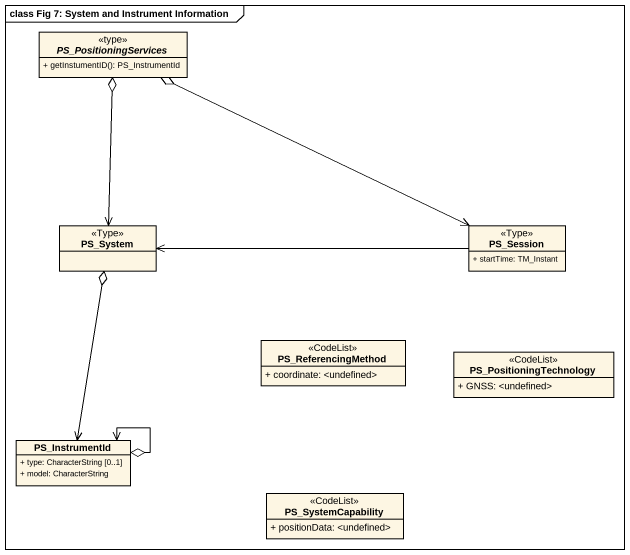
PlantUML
@startuml
mainframe class Fig 7: System and Instrument Information
hide circle
hide empty members
skinparam classAttributeIconSize 0
abstract class PS_PositioningServices <<type>> {
  + getInstumentID(): PS_InstrumentId
}
class PS_System <<Type>>
class PS_Session <<Type>> {
  + startTime: TM_Instant
}
class PS_ReferencingMethod <<CodeList>> {
  + coordinate: <undefined>
}
class PS_PositioningTechnology <<CodeList>> {
  + GNSS: <undefined>
}
class PS_InstrumentId {
  + type: CharacterString [0..1]
  + model: CharacterString
}
class PS_SystemCapability <<CodeList>> {
  + positionData: <undefined>
}
PS_PositioningServices o--> PS_System
PS_PositioningServices o-right-> PS_Session
PS_Session -left-> PS_System
PS_InstrumentId <-up-o PS_System
PS_InstrumentId o--> PS_InstrumentId
@enduml
